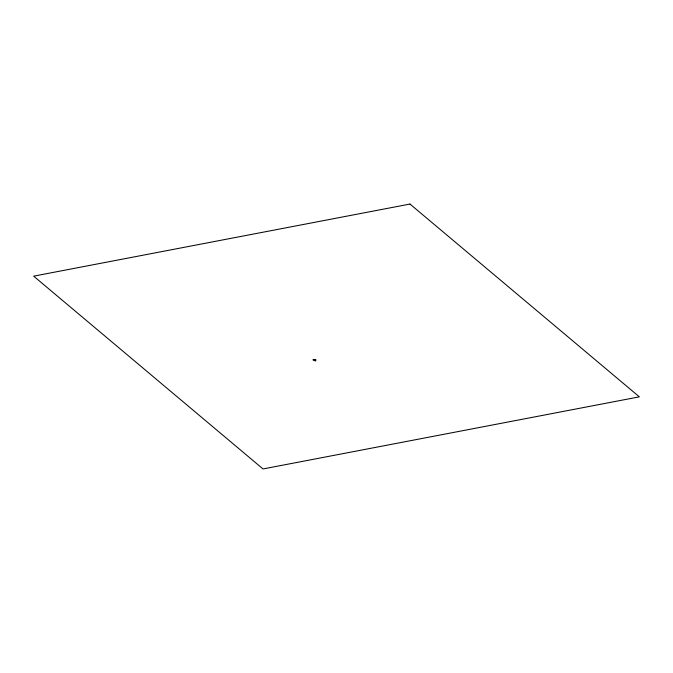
<?xml version="1.0" encoding="UTF-8"?>
<svg xmlns="http://www.w3.org/2000/svg" width="673" height="673" viewBox="0 0 673 673"><rect width="100%" height="100%" fill="white"/><g stroke="black" fill="none" stroke-linecap="round" stroke-linejoin="round"><path stroke-width="1.01" d="M313.366 359.643L315.376 359.441M315.368 360.846L313.399 360.181A3.003 0.917 -5.7 0 1 313.08 359.668M315.46 360.846A2.179 0.665 -5.7 0 0 315.738 360.459L315.873 360.097A4.669 1.422 -5.7 0 0 315.427 359.432M409.975 204.054L33.65 276.157L263.025 468.946L639.35 396.843L409.975 204.054"/></g></svg>
